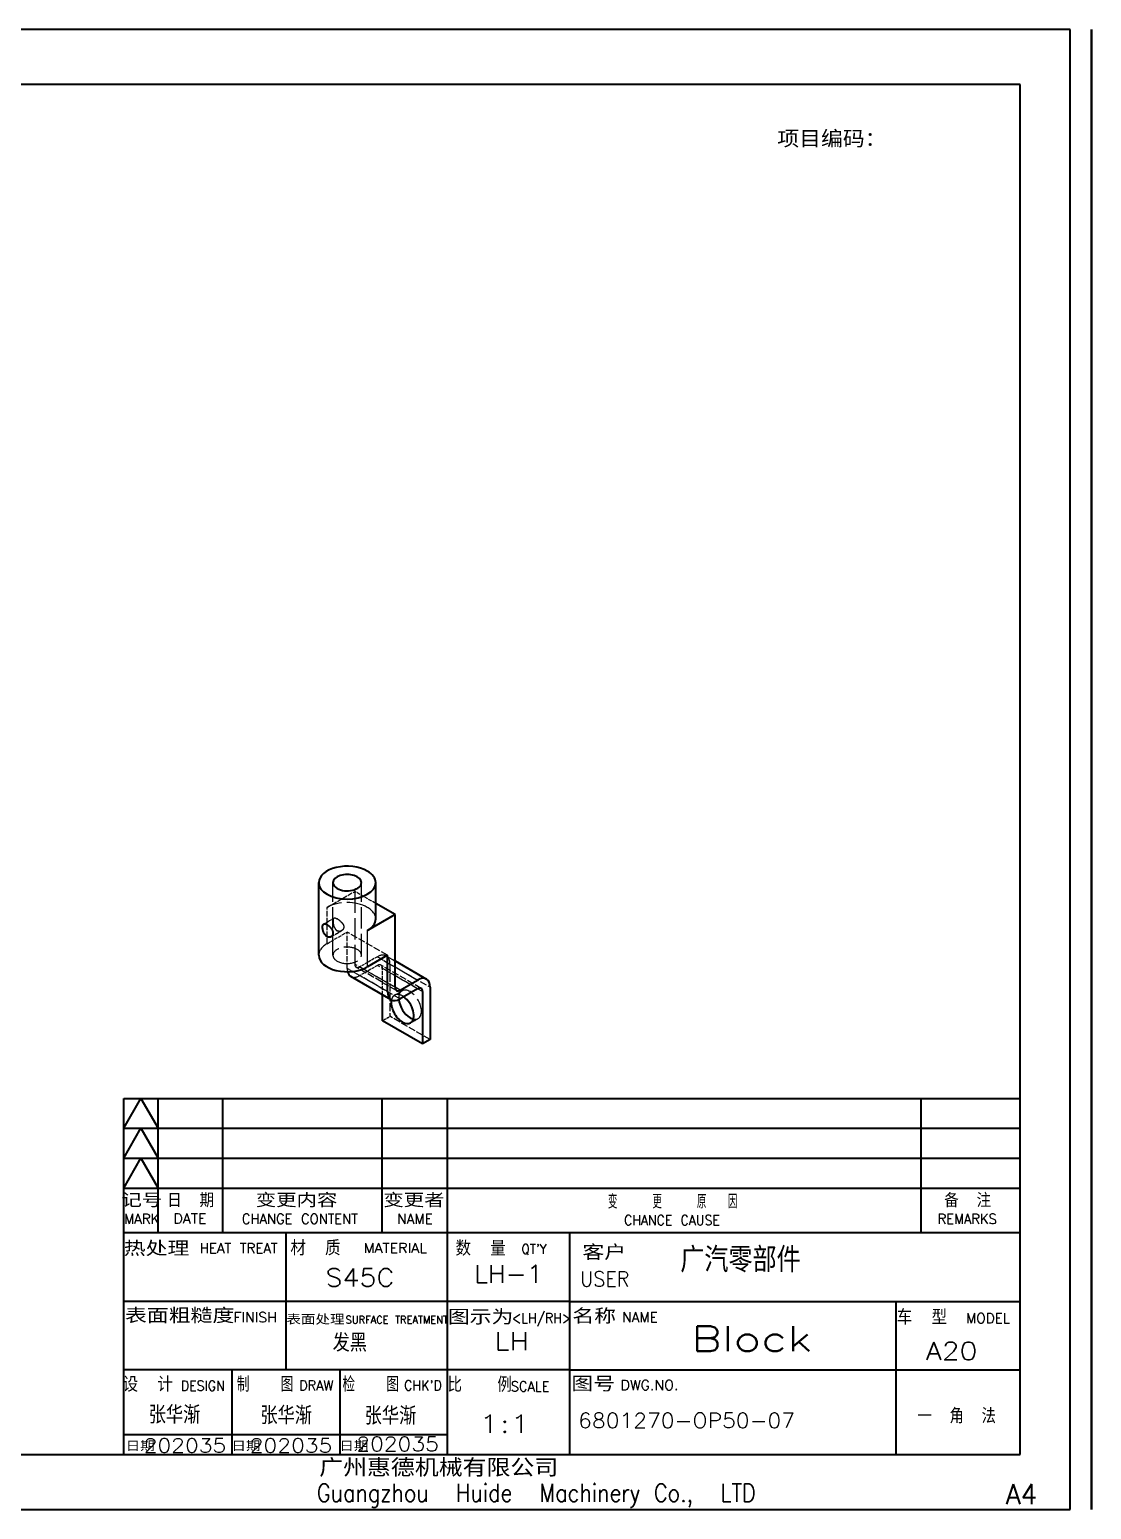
# Model space of a CAD drawing. Header units: millimetres. Extents: x 1333 to 106363, y -60675 to -5704.
# Drawn here: x 13188.8 to 13487.3, y -60480.6 to -60064.8 of the extents above; entities that cross this region are included whole.
import ezdxf
from ezdxf.enums import TextEntityAlignment as Align

# ---------------------------------------------------------------- set-up
doc = ezdxf.new("R2010")
doc.units = ezdxf.units.MM
doc.header["$LTSCALE"] = 0.5
doc.linetypes.add('DASHED', pattern=[15, 12, -3])
doc.styles.add('HD', font='txt.shx', dxfattribs={"bigfont": 'gbcbig.shx'})
doc.styles.get("Standard").update_dxf_attribs({"font": 'simplex.shx'})

msp = doc.modelspace()

# ---------------------------------------------------------------- linework, layer by layer
at = {"color": 30, "lineweight": 35}
for p, q in [((13481.276, -60064.755), (12893.276, -60064.755)), ((13481.276, -60480.555), (13481.276, -60064.755)), ((13487.276, -60480.555), (13487.276, -60064.755)), ((12893.276, -60480.555), (13481.276, -60480.555))]:
    msp.add_line(p, q, dxfattribs=at)
at = {"color": 7, "lineweight": 35}
for p, q in [((13481.276, -60064.755), (12893.276, -60064.755)), ((13481.276, -60480.555), (13481.276, -60064.755)), ((13487.276, -60064.755), (13487.276, -60480.555)), ((13467.276, -60080.155), (12921.276, -60080.155)), ((13467.276, -60465.155), (13467.276, -60080.155)), ((13467.276, -60402.855), (13215.276, -60402.855)), ((12921.276, -60465.155), (13467.276, -60465.155)), ((12893.276, -60480.555), (13481.276, -60480.555))]:
    msp.add_line(p, q, dxfattribs=at)
at = {"color": 171, "lineweight": 35}
for p, q in [((13270.067, -60324.861), (13270.067, -60304.448)), ((13291.502, -60333.842), (13291.502, -60313.43))]:
    msp.add_line(p, q, dxfattribs=at)
at = {"color": 171, "linetype": 'DASHED', "lineweight": 13, "ltscale": 0.224537}
msp.add_line((13272.41, -60311.389), (13280.188, -60306.898), dxfattribs=at)
at = {"color": 171, "linetype": 'DASHED', "lineweight": 13}
for p, q in [((13274.067, -60324.861), (13274.067, -60304.448)), ((13280.188, -60306.898), (13280.188, -60327.31)), ((13282.067, -60324.861), (13282.067, -60304.448))]:
    msp.add_line(p, q, dxfattribs=at)
at = {"color": 171, "linetype": 'DASHED', "lineweight": 13, "ltscale": 0.169703}
msp.add_line((13286.067, -60310.292), (13280.188, -60306.898), dxfattribs=at)
at = {"color": 171, "lineweight": 35, "ltscale": 0.255155}
for p, q in [((13286.067, -60314.655), (13286.067, -60304.448)), ((13289.38, -60335.067), (13289.38, -60324.861))]:
    msp.add_line(p, q, dxfattribs=at)
at = {"color": 171, "linetype": 'DASHED', "lineweight": 13, "ltscale": 0.255155}
for p, q in [((13272.41, -60321.595), (13272.41, -60311.389)), ((13278.067, -60328.535), (13278.067, -60318.329))]:
    msp.add_line(p, q, dxfattribs=at)
at = {"color": 171, "lineweight": 35, "ltscale": 0.156896}
msp.add_line((13291.502, -60313.43), (13286.067, -60310.292), dxfattribs=at)
at = {"color": 171, "linetype": 'DASHED', "lineweight": 13, "ltscale": 0.084547}
for p, q in [((13271.472, -60316.075), (13274.4, -60314.385)), ((13273.539, -60319.656), (13276.467, -60317.965))]:
    msp.add_line(p, q, dxfattribs=at)
at = {"color": 171, "lineweight": 35, "ltscale": 0.224537}
msp.add_line((13291.502, -60313.43), (13283.724, -60317.921), dxfattribs=at)
at = {"color": 171, "linetype": 'DASHED', "lineweight": 13, "ltscale": 0.163299}
msp.add_line((13272.41, -60321.595), (13278.067, -60318.329), dxfattribs=at)
at = {"color": 171, "linetype": 'DASHED', "lineweight": 13, "ltscale": 0.326599}
for p, q in [((13289.38, -60324.861), (13278.067, -60318.329)), ((13291.502, -60333.842), (13280.188, -60327.31)), ((13291.916, -60334.758), (13280.602, -60328.226)), ((13297.861, -60334.253), (13286.547, -60327.721)), ((13298.861, -60334.154), (13287.547, -60327.622)), ((13292.916, -60337.108), (13281.602, -60330.576))]:
    msp.add_line(p, q, dxfattribs=at)
at = {"color": 171, "lineweight": 13, "ltscale": 0.255155}
msp.add_line((13283.724, -60328.127), (13283.724, -60317.921), dxfattribs=at)
at = {"color": 171, "linetype": 'DASHED', "lineweight": 13, "ltscale": 0.142751}
msp.add_line((13286.547, -60325.272), (13281.602, -60328.127), dxfattribs=at)
at = {"color": 171, "linetype": 'DASHED', "lineweight": 13, "ltscale": 0.14275}
msp.add_line((13286.547, -60327.721), (13281.602, -60330.576), dxfattribs=at)
at = {"color": 171, "linetype": 'DASHED', "lineweight": 13, "ltscale": 0.285774}
for p, q in [((13291.502, -60333.842), (13281.602, -60328.127)), ((13297.861, -60334.253), (13287.961, -60328.538))]:
    msp.add_line(p, q, dxfattribs=at)
at = {"color": 171, "lineweight": 35, "ltscale": 0.163299}
msp.add_line((13289.38, -60324.861), (13283.724, -60328.127), dxfattribs=at)
at = {"color": 171, "linetype": 'DASHED', "lineweight": 13, "ltscale": 0.143023}
msp.add_line((13286.547, -60325.272), (13291.502, -60328.132), dxfattribs=at)
at = {"color": 171, "linetype": 'DASHED', "lineweight": 13, "ltscale": 0.070854}
msp.add_line((13289.047, -60325.024), (13291.502, -60326.441), dxfattribs=at)
at = {"color": 171, "linetype": 'DASHED', "lineweight": 13, "ltscale": 0.367423}
msp.add_line((13290.083, -60327.313), (13290.083, -60342.01), dxfattribs=at)
at = {"color": 171, "linetype": 'DASHED', "lineweight": 13, "ltscale": 0.326598}
for p, q in [((13290.083, -60327.313), (13301.396, -60333.845)), ((13301.396, -60348.542), (13290.083, -60342.01))]:
    msp.add_line(p, q, dxfattribs=at)
at = {"color": 171, "lineweight": 35, "ltscale": 0.255744}
msp.add_line((13291.502, -60326.441), (13300.361, -60331.556), dxfattribs=at)
at = {"color": 171, "lineweight": 13, "ltscale": 0.183575}
msp.add_line((13291.502, -60328.132), (13297.861, -60331.804), dxfattribs=at)
at = {"color": 171, "linetype": 'DASHED', "lineweight": 13, "ltscale": 0.043158}
msp.add_line((13279.562, -60329.398), (13278.067, -60328.535), dxfattribs=at)
at = {"color": 171, "lineweight": 35, "ltscale": 0.326599}
for p, q in [((13290.416, -60337.356), (13279.102, -60330.824)), ((13299.275, -60349.767), (13287.961, -60343.235))]:
    msp.add_line(p, q, dxfattribs=at)
at = {"color": 171, "lineweight": 13, "ltscale": 0.283441}
msp.add_line((13289.38, -60335.067), (13279.562, -60329.398), dxfattribs=at)
at = {"color": 171, "linetype": 'DASHED', "lineweight": 13, "ltscale": 0.185025}
msp.add_line((13287.961, -60335.939), (13287.961, -60328.538), dxfattribs=at)
at = {"color": 171, "lineweight": 35, "ltscale": 0.14275}
for p, q in [((13292.916, -60334.659), (13297.861, -60331.804)), ((13297.861, -60334.253), (13292.916, -60337.108))]:
    msp.add_line(p, q, dxfattribs=at)
at = {"color": 171, "lineweight": 35, "ltscale": 0.182398}
msp.add_line((13287.961, -60343.235), (13287.961, -60335.939), dxfattribs=at)
at = {"color": 171, "linetype": 'DASHED', "lineweight": 13, "ltscale": 0.061238}
for p, q in [((13291.368, -60336.072), (13293.49, -60334.847)), ((13287.961, -60343.235), (13290.083, -60342.01))]:
    msp.add_line(p, q, dxfattribs=at)
at = {"color": 171, "lineweight": 13, "ltscale": 0.040825}
for p, q in [((13292.916, -60334.659), (13291.502, -60333.842)), ((13299.275, -60335.07), (13297.861, -60334.253))]:
    msp.add_line(p, q, dxfattribs=at)
at = {"color": 171, "lineweight": 35, "ltscale": 0.367423}
for p, q in [((13299.275, -60335.07), (13299.275, -60349.767)), ((13301.396, -60333.845), (13301.396, -60348.542))]:
    msp.add_line(p, q, dxfattribs=at)
at = {"color": 171, "linetype": 'DASHED', "lineweight": 13, "ltscale": 0.061237}
msp.add_line((13295.868, -60343.866), (13297.99, -60342.641), dxfattribs=at)
at = {"color": 171, "lineweight": 35, "ltscale": 0.061237}
msp.add_line((13301.396, -60348.542), (13299.275, -60349.767), dxfattribs=at)
at = {"color": 9, "lineweight": 35}
for p, q in [((13215.276, -60365.055), (13467.276, -60365.055)), ((13215.276, -60465.155), (13215.276, -60365.055)), ((13224.877, -60402.855), (13224.877, -60365.055)), ((13243.077, -60402.855), (13243.077, -60365.055)), ((13287.877, -60402.855), (13287.877, -60365.055)), ((13306.276, -60465.155), (13306.276, -60365.055)), ((13439.276, -60365.055), (13439.276, -60402.855)), ((13215.276, -60373.455), (13467.276, -60373.455)), ((13215.276, -60381.855), (13467.276, -60381.855)), ((13215.276, -60390.255), (13467.276, -60390.255)), ((13215.276, -60390.255), (13467.276, -60390.255)), ((13467.276, -60402.855), (13215.276, -60402.855)), ((13340.576, -60402.855), (13340.576, -60465.155)), ((13340.576, -60422.105), (13215.276, -60422.105)), ((13340.576, -60422.105), (13467.276, -60422.105)), ((13432.276, -60422.105), (13432.276, -60465.155)), ((13340.576, -60441.355), (13215.276, -60441.355)), ((13245.628, -60441.355), (13245.628, -60465.155)), ((13275.952, -60441.355), (13275.952, -60465.155)), ((13340.576, -60441.355), (13467.276, -60441.355)), ((13215.276, -60459.555), (13306.276, -60459.555))]:
    msp.add_line(p, q, dxfattribs=at)
at = {"color": 9, "lineweight": 35, "ltscale": 0.241875}
for p, q in [((13215.276, -60373.455), (13220.077, -60365.055)), ((13220.077, -60365.055), (13224.877, -60373.455)), ((13215.276, -60381.855), (13220.077, -60373.455)), ((13220.077, -60373.455), (13224.877, -60381.855)), ((13215.276, -60390.255), (13220.077, -60381.855)), ((13220.077, -60381.855), (13224.877, -60390.255))]:
    msp.add_line(p, q, dxfattribs=at)
at = {"color": 9, "lineweight": 35, "ltscale": 0.48125}
for p, q in [((13260.776, -60402.855), (13260.776, -60422.105)), ((13260.776, -60422.105), (13260.776, -60441.355))]:
    msp.add_line(p, q, dxfattribs=at)
at = {"color": 171, "linetype": 'DASHED', "lineweight": 13}
msp.add_arc((13272.329, -60319.527), 5.723, 47.10418, 59.44149, dxfattribs=at)
at = {"color": 171, "lineweight": 35}
for centre, radius, start, end in [((13270.459, -60319.474), 3.784, 40.69162, 58.95874), ((13297.452, -60339.537), 3.351, 239.26761, 256.37651)]:
    msp.add_arc(centre, radius, start, end, dxfattribs=at)
for centre, major_axis, ratio, start_param, end_param in [((13278.067, -60304.448), (8, 0), 0.5773503, 0.7853982, 3.1415927), ((13278.067, -60304.448), (4, 0), 0.5773503, 6.2831853, 9.424778), ((13278.067, -60304.448), (8, 0), 0.5773503, 0, 0.7853982), ((13278.067, -60304.448), (8, 0), 0.5773503, 3.1415927, 6.2831853), ((13278.067, -60304.448), (4, 0), 0.5773503, 3.1415927, 3.9269908), ((13278.067, -60304.448), (4, 0), 0.5773503, 3.9269908, 6.2831853), ((13278.067, -60314.655), (8, 0), 0.5773503, 5.4977871, 6.2831853), ((13278.067, -60324.861), (8, 0), 0.5773503, 3.1415927, 5.4977871), ((13281.602, -60326.494), (2.5, 4.33), 0.5773503, 2.6054926, 3.1415927), ((13297.861, -60335.884), (-2.5, -4.328), 0.577433, 3.1416644, 3.9272214), ((13297.86, -60335.887), (-2.501, -4.331), 0.5772937, 2.3563206, 3.141629), ((13292.916, -60333.026), (-2.5, -4.33), 0.5773503, 5.4977871, 6.2831853), ((13292.916, -60333.026), (-1, -1.732), 0.5773503, 5.4977871, 6.2831853), ((13292.916, -60333.026), (-1, -1.732), 0.5773503, 0, 0.7853982), ((13293.618, -60339.969), (2.25, -3.897), 0.5773503, 0, 2.250469), ((13297.861, -60335.886), (-1, -1.732), 0.5773503, 3.1415927, 3.9269908), ((13297.861, -60335.886), (-1, -1.732), 0.5773503, 2.3561945, 3.1415927), ((13293.618, -60339.969), (2.25, -3.897), 0.5773503, 3.7164861, 5.4977871), ((13292.916, -60333.026), (-2.5, -4.33), 0.5773503, 0, 0.7853982), ((13295.74, -60338.744), (2.25, -3.897), 0.5773537, 4.0280852, 5.4977834), ((13293.618, -60339.969), (2.25, -3.897), 0.5773503, 5.4977871, 6.2831853)]:
    msp.add_ellipse(centre, major_axis=major_axis, ratio=ratio, start_param=start_param, end_param=end_param, dxfattribs=at)
at = {"color": 171, "linetype": 'DASHED', "lineweight": 13}
for centre, major_axis, ratio, start_param, end_param in [((13278.067, -60314.655), (8, 0), 0.5773503, 0.7853982, 2.3561945), ((13278.067, -60314.655), (8, 0), 0.5773503, 0, 0.7853982), ((13278.067, -60324.861), (8, 0), 0.5773503, 2.3561945, 3.1415927), ((13278.067, -60324.861), (4, 0), 0.5773503, 6.2831853, 9.424778), ((13278.067, -60324.861), (4, 0), 0.5773503, 3.1415927, 3.9269908), ((13278.067, -60324.861), (4, 0), 0.5773503, 3.9269908, 6.2831853), ((13281.602, -60326.494), (1, 1.732), 0.5773503, 2.3561945, 3.1415927), ((13281.602, -60326.494), (1, 1.732), 0.5773503, 3.1415927, 3.9269908), ((13286.548, -60329.352), (-2.5, -4.328), 0.577433, 3.1416644, 3.9272214), ((13286.547, -60329.354), (1, 1.732), 0.5773503, 6.2831853, 7.0685835), ((13286.547, -60329.354), (1, 1.732), 0.5773503, 5.4977871, 6.2831853), ((13286.547, -60329.355), (-2.501, -4.331), 0.5772937, 2.3563206, 3.141629), ((13281.602, -60326.494), (2.5, 4.33), 0.5773503, 2.3561945, 2.6054926), ((13281.602, -60326.494), (2.5, 4.33), 0.5773503, 3.1415927, 3.9269908), ((13293.618, -60339.969), (2.25, -3.897), 0.5773503, 3.1415927, 3.7164861), ((13293.618, -60339.969), (2.25, -3.897), 0.5773503, 2.250469, 3.1415927), ((13295.74, -60338.744), (2.251, -3.898), 0.5773139, 3.1415584, 4.0279556), ((13295.74, -60338.744), (2.25, -3.897), 0.5773489, 0.0000006, 3.1415054), ((13295.741, -60338.748), (2.249, -3.893), 0.5776125, 5.7919829, 6.2830859)]:
    msp.add_ellipse(centre, major_axis=major_axis, ratio=ratio, start_param=start_param, end_param=end_param, dxfattribs=at)
for points, knots in [([(13274.516, -60317.088), (13274.377, -60316.763), (13274.284, -60316.407), (13274.228, -60316.045), (13274.176, -60315.479), (13274.183, -60314.997), (13274.194, -60314.841), (13274.226, -60314.63), (13274.293, -60314.486), (13274.323, -60314.443), (13274.358, -60314.409), (13274.4, -60314.385)], [0, 0, 0, 0, 0, 0, 3.1401962, 3.1401962, 3.1401962, 4.900744, 4.900744, 4.900744, 5.9400735, 5.9400735, 5.9400735, 5.9400735, 5.9400735, 5.9400735]), ([(13274.4, -60314.385), (13274.47, -60314.345), (13274.556, -60314.331), (13274.659, -60314.344), (13274.835, -60314.396), (13275.036, -60314.49), (13275.102, -60314.523), (13275.17, -60314.56), (13275.238, -60314.6)], [0, 0, 0, 0, 0, 0, 1.7209839, 1.7209839, 1.7209839, 2.5144393, 2.5144393, 2.5144393, 2.5144393, 2.5144393, 2.5144393]), ([(13276.224, -60315.335), (13276.484, -60315.577), (13276.723, -60315.841), (13276.933, -60316.134), (13277.139, -60316.627), (13277.108, -60317.116), (13277.06, -60317.289), (13276.933, -60317.552), (13276.74, -60317.766), (13276.656, -60317.842), (13276.564, -60317.909), (13276.467, -60317.965)], [0, 0, 0, 0, 0, 0, 3.0750074, 3.0750074, 3.0750074, 4.8726271, 4.8726271, 4.8726271, 6.0396765, 6.0396765, 6.0396765, 6.0396765, 6.0396765, 6.0396765]), ([(13274.516, -60317.088), (13274.604, -60317.292), (13274.71, -60317.484), (13274.836, -60317.658), (13275, -60317.821), (13275.184, -60317.942), (13275.202, -60317.954), (13275.22, -60317.965), (13275.238, -60317.975)], [0, 0, 0, 0, 0, 0, 1.9727452, 1.9727452, 1.9727452, 2.1840534, 2.1840534, 2.1840534, 2.1840534, 2.1840534, 2.1840534]), ([(13276.467, -60317.965), (13276.312, -60318.054), (13276.143, -60318.117), (13275.964, -60318.151), (13275.731, -60318.15), (13275.505, -60318.092), (13275.455, -60318.076), (13275.381, -60318.048), (13275.309, -60318.014), (13275.285, -60318.001), (13275.262, -60317.989), (13275.238, -60317.975)], [0, 0, 0, 0, 0, 0, 1.8635422, 1.8635422, 1.8635422, 2.398595, 2.398595, 2.398595, 2.6678489, 2.6678489, 2.6678489, 2.6678489, 2.6678489, 2.6678489])]:
    msp.add_open_spline(points, degree=5, knots=knots, dxfattribs=at)
at = {"color": 171, "lineweight": 35}
for points, knots in [([(13271.621, -60318.76), (13271.448, -60318.455), (13271.314, -60318.119), (13271.218, -60317.77), (13271.116, -60317.168), (13271.144, -60316.648), (13271.182, -60316.449), (13271.266, -60316.256), (13271.394, -60316.13), (13271.418, -60316.109), (13271.444, -60316.091), (13271.472, -60316.075)], [0, 0, 0, 0, 0, 0, 3.0773871, 3.0773871, 3.0773871, 5.3652877, 5.3652877, 5.3652877, 5.86772, 5.86772, 5.86772, 5.86772, 5.86772, 5.86772]), ([(13271.472, -60316.075), (13271.565, -60316.021), (13271.675, -60315.995), (13271.8, -60315.997), (13271.996, -60316.038), (13272.207, -60316.126), (13272.274, -60316.158), (13272.342, -60316.194), (13272.41, -60316.233)], [0, 0, 0, 0, 0, 0, 1.7301857, 1.7301857, 1.7301857, 2.5159503, 2.5159503, 2.5159503, 2.5159503, 2.5159503, 2.5159503]), ([(13271.621, -60318.76), (13271.731, -60318.954), (13271.857, -60319.136), (13271.998, -60319.301), (13272.171, -60319.456), (13272.356, -60319.576), (13272.374, -60319.587), (13272.392, -60319.598), (13272.41, -60319.608)], [0, 0, 0, 0, 0, 0, 1.9645265, 1.9645265, 1.9645265, 2.173645, 2.173645, 2.173645, 2.173645, 2.173645, 2.173645]), ([(13273.539, -60319.656), (13273.403, -60319.734), (13273.253, -60319.784), (13273.092, -60319.805), (13272.854, -60319.789), (13272.619, -60319.712), (13272.548, -60319.682), (13272.478, -60319.648), (13272.41, -60319.608)], [0, 0, 0, 0, 0, 0, 1.8015312, 1.8015312, 1.8015312, 2.5922407, 2.5922407, 2.5922407, 2.5922407, 2.5922407, 2.5922407]), ([(13273.329, -60317.007), (13273.561, -60317.272), (13273.765, -60317.565), (13273.93, -60317.879), (13274.107, -60318.45), (13274.056, -60318.981), (13273.986, -60319.193), (13273.847, -60319.416), (13273.656, -60319.578), (13273.618, -60319.606), (13273.579, -60319.632), (13273.539, -60319.656)], [0, 0, 0, 0, 0, 0, 3.056039, 3.056039, 3.056039, 5.384184, 5.384184, 5.384184, 5.9260835, 5.9260835, 5.9260835, 5.9260835, 5.9260835, 5.9260835])]:
    msp.add_open_spline(points, degree=5, knots=knots, dxfattribs=at)

# ---------------------------------------------------------------- texts
at = {"color": 9, "lineweight": 13, "width": 1.850615}
msp.add_text('项目编码：', height=4.2, dxfattribs=at).set_placement((13398.965, -60097.447), (13429.685, -60097.447), align=Align.FIT)
at = {"color": 9, "lineweight": 13, "style": 'HD'}
for s, height, width, p, p2 in [('记号', 3.92, 2.139223, (13214.607, -60395.656), (13226.076, -60395.656)), ('日 期', 3.92, 1.417257, (13227.476, -60395.656), (13240.629, -60395.656)), ('变更内容', 3.92, 2.048368, (13252.364, -60395.656), (13275.302, -60395.656)), ('变更者', 3.92, 2.061634, (13288.23, -60395.656), (13305.433, -60395.656)), ('变   更   原  因', 3.92, 0.861821, (13351.35, -60396.01), (13387.766, -60396.01)), ('备 注', 3.92, 1.397723, (13445.907, -60395.656), (13459.061, -60395.656)), ('MARK', 2.8, 0.967272, (13215.352, -60400.32), (13225.282, -60400.32)), ('DATE', 2.8, 0.908869, (13229.17, -60400.216), (13238.501, -60400.216)), ('CHANGE CONTENT', 2.8, 0.851026, (13248.464, -60400.32), (13281.03, -60400.32)), ('NAME', 2.8, 0.974787, (13292.132, -60400.32), (13302.14, -60400.32)), ('CHANCE CAUSE', 2.8, 0.824214, (13355.89, -60400.674), (13382.814, -60400.674)), ('REMARKS', 2.8, 0.89073, (13444.05, -60400.32), (13460.677, -60400.32)), ('热处理', 4.2, 2.072396, (13215.263, -60409.362), (13233.695, -60409.362)), ('HEAT TREAT', 2.8, 0.808406, (13236.609, -60408.558), (13258.49, -60408.558)), ('材 质', 4.2, 1.404164, (13262.098, -60409.195), (13276.191, -60409.195)), ('MATERIAL', 2.8, 0.863877, (13282.713, -60408.504), (13300.451, -60408.504)), ('数 量', 4.2, 1.404164, (13308.507, -60409.293), (13322.6, -60409.293)), ("QT'Y ", 2.8, 0.730833, (13327.061, -60408.784), (13336.27, -60408.784)), ('客户', 4.2, 2.192286, (13344.195, -60410.452), (13356.483, -60410.452)), ('USER', 4.2, 0.898216, (13343.533, -60417.895), (13357.365, -60417.895)), ('表面粗糙度', 4.2, 2.028032, (13215.608, -60428.236), (13246.329, -60428.236)), ('图示为', 4.2, 2.09421, (13306.347, -60428.625), (13324.779, -60428.625)), ('名称\u3000', 4.2, 3.157936, (13341.35, -60428.382), (13359.782, -60428.382)), ('车 型', 4.2, 1.404164, (13432.576, -60428.635), (13446.669, -60428.635)), ('FINISH', 2.8, 0.871338, (13246.098, -60427.96), (13258.297, -60427.96)), ('表面处理', 2.8, 2.05629, (13260.951, -60428.637), (13277.334, -60428.637)), ('SURFACE TREATMENT', 2.1, 0.822028, (13277.618, -60428.311), (13306.389, -60428.311)), ('<LH/RH>', 2.8, 0.935187, (13324.422, -60428.184), (13341.006, -60428.184)), ('NAME', 2.8, 0.974787, (13355.363, -60427.961), (13365.371, -60427.961)), ('MODEL', 2.8, 0.947515, (13452.025, -60428.23), (13464.406, -60428.23)), ('设 计', 4.2, 1.410675, (13214.954, -60447.507), (13229.047, -60447.507)), (' DESIGN', 2.8, 0.828931, (13228.97, -60447.205), (13243.67, -60447.205)), ('制  图', 4.2, 1.138953, (13247.035, -60447.507), (13262.933, -60447.507)), (' DRAW', 2.8, 0.856271, (13262.151, -60447.135), (13274.139, -60447.135)), ('检  图', 4.2, 1.138953, (13276.712, -60447.507), (13292.61, -60447.507)), ("CHK'D", 2.8, 0.908747, (13294.051, -60447.1), (13304.653, -60447.1)), ('比  例\u3000', 4.2, 1.553333, (13306.302, -60447.561), (13328.344, -60447.561)), ('SCALE', 2.8, 0.829954, (13324.068, -60447.386), (13334.913, -60447.386)), ('图号', 4.2, 2.139247, (13341.092, -60447.414), (13353.38, -60447.414)), ('DWG.NO.', 2.8, 1.026222, (13354.903, -60447.021), (13371.186, -60447.021)), ('一 角 法', 4.2, 1.27116, (13438.378, -60456.373), (13460.42, -60456.373)), ('日期', 2.8, 2.139204, (13215.783, -60464.189), (13223.975, -60464.189)), ('日期', 2.8, 2.139204, (13245.515, -60464.189), (13253.706, -60464.189)), ('日期', 2.8, 2.139204, (13275.838, -60464.189), (13284.03, -60464.189))]:
    msp.add_text(s, height=height, dxfattribs=dict(at, width=width)).set_placement(p, p2, align=Align.FIT)
at = {"color": 3, "lineweight": 13, "style": 'HD'}
for s, height, width, p, p2 in [('广汽零部件', 7, 1.34574, (13371.691, -60413.903), (13405.562, -60413.903)), ('S45C', 5, 1.055726, (13271.958, -60417.889), (13291.313, -60417.889)), ('LH-1', 5, 1.161299, (13313.752, -60416.903), (13333.107, -60416.903)), ('发黑', 5, 1.403846, (13273.952, -60436.219), (13283.629, -60436.219)), ('LH', 5, 1.16127, (13319.477, -60435.796), (13329.154, -60435.796)), ('Block', 7, 1.161295, (13374.844, -60436.114), (13408.715, -60436.114)), ('A20', 5, 1.161289, (13440.722, -60438.533), (13455.238, -60438.533)), ('张华渐', 5, 1.363863, (13222.262, -60456.455), (13236.778, -60456.455)), ('张华渐', 5, 1.363863, (13253.658, -60456.641), (13268.174, -60456.641)), ('张华渐', 5, 1.363863, (13282.973, -60456.756), (13297.489, -60456.756)), ('1:1', 5, 2.177417, (13315.085, -60459.003), (13329.601, -60459.003)), ('6801270-OP50-07', 4.2, 1.062156, (13342.994, -60457.664), (13403.962, -60457.664)), ('202035', 4, 1.088699, (13220.846, -60464.586), (13244.071, -60464.586)), ('202035', 4, 1.088699, (13250.665, -60464.586), (13273.891, -60464.586)), ('202035', 4, 1.088699, (13280.618, -60464.151), (13303.844, -60464.151))]:
    msp.add_text(s, height=height, dxfattribs=dict(at, width=width)).set_placement(p, p2, align=Align.FIT)
at = {"color": 1, "lineweight": 13, "style": 'HD', "width": 1.055726}
msp.add_text('S45C', height=5, dxfattribs=at).set_placement((13271.958, -60417.889), (13291.313, -60417.889), align=Align.FIT)
at = {"color": 7, "lineweight": 13, "style": 'HD'}
for s, height, width, p, p2 in [('广州惠德机械有限公司', 5, 1.877356, (13270.195, -60471.366), (13337.386, -60471.366)), ('Guangzhou  Huide  Machinery Co.,  LTD  ', 5, 0.717937, (13269.542, -60478.392), (13400.565, -60478.392)), ('A4', 5.6, 0.945347, (13463.194, -60479.047), (13472.018, -60479.047))]:
    msp.add_text(s, height=height, dxfattribs=dict(at, width=width)).set_placement(p, p2, align=Align.FIT)

doc.saveas('drawing.dxf')
